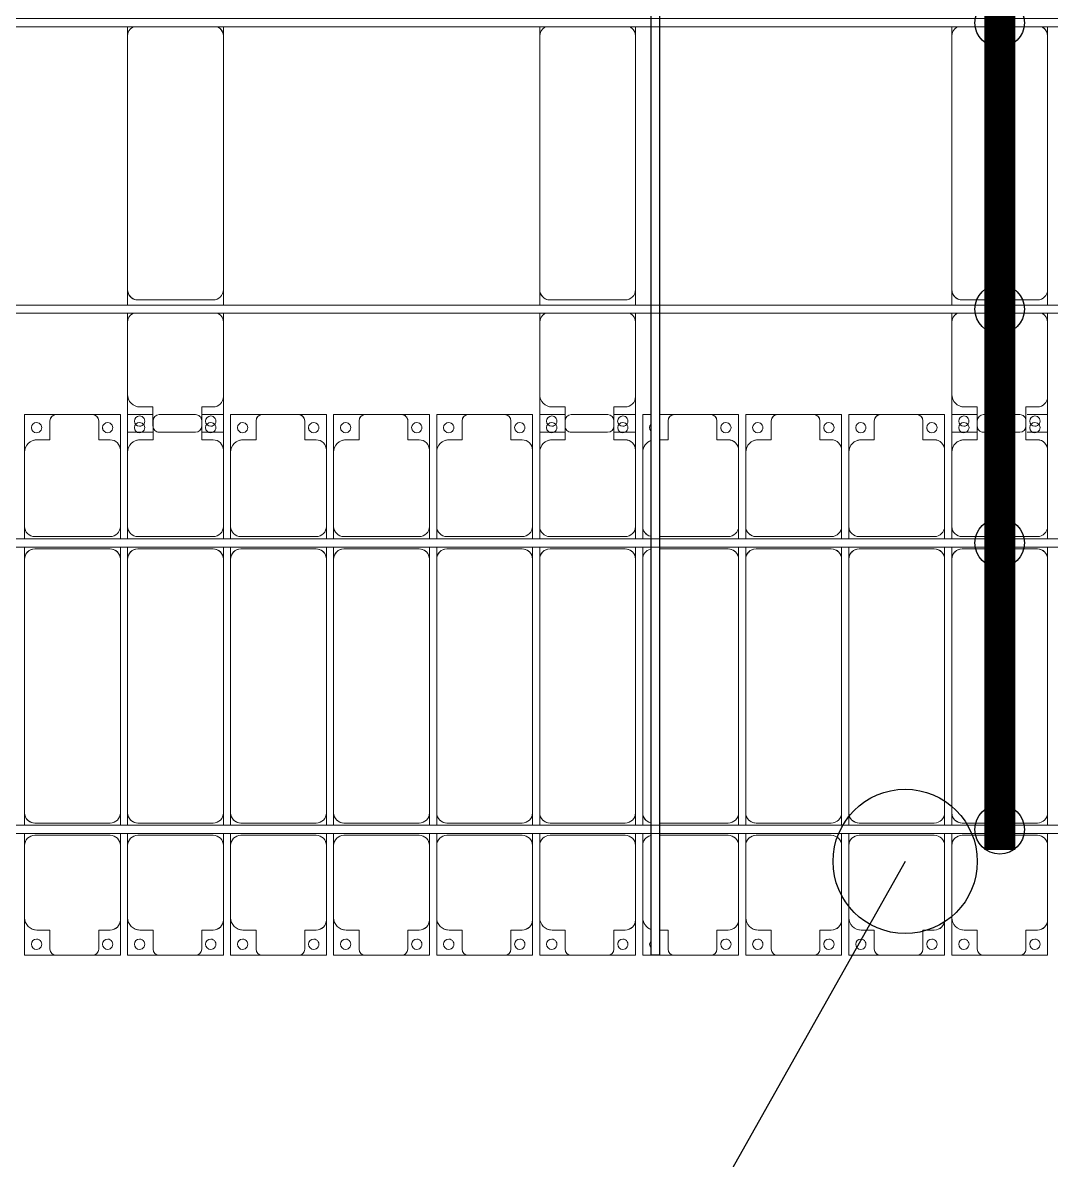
# Model space of a CAD drawing. Header units: millimetres. Extents: x -178706 to 107777, y -87310 to 933.
# Drawn here: x -103632 to -98641, y -80782 to -75261 of the extents above; entities that cross this region are included whole.
import ezdxf

# ---------------------------------------------------------------- set-up
doc = ezdxf.new("R2010")
doc.units = ezdxf.units.MM
doc.layers.add('A-GENM', color=13, linetype='Continuous', lineweight=9)
doc.layers.add('S-BEAM', color=12, linetype='Continuous', lineweight=9)
for name, color, linetype in [('GC-BICH NEO', 6, 'Continuous'), ('GC-DAY NEO', 5, 'Continuous'), ('GC-HOP 40x60 GIA CUONG', 1, 'Continuous')]:
    doc.layers.add(name, color=color, linetype=linetype)

# ---------------------------------------------------------------- blocks, each defined once
blk = doc.blocks.new('Dải phao đi lại kèm đỡ invester - DẢI PHAO ĐI LẠI-19658-BỐ TRÍ KHUNG KẾT CẤU BÈ PIN 04')
at = {"layer": 'A-GENM', "color": 7}
for p, q in [((67258.4, 1312.2), (67411.8, 1312.2)), ((67258.4, 1129.7), (67258.4, 1312.2)), ((67381.8, 1282.2), (67381.8, 1189.7)), ((67588.2, 1312.2), (67411.8, 1312.2)), ((67588.2, 1312.2), (67723.4, 1312.2)), ((67618.2, 1189.7), (67618.2, 1282.2)), ((67723.4, 1312.2), (67723.4, 1139.7)), ((67758.4, 1312.2), (67881.8, 1312.2)), ((67758.4, 1129.7), (67758.4, 1312.2)), ((67881.8, 1282.2), (67881.8, 1189.7)), ((68088.2, 1312.2), (67911.8, 1312.2)), ((68118.2, 1312.2), (68223.4, 1312.2)), ((68118.2, 1189.7), (68118.2, 1282.2)), ((68223.4, 1312.2), (68223.4, 1139.7)), ((68258.4, 1312.2), (68411.8, 1312.2)), ((68258.4, 1129.7), (68258.4, 1312.2)), ((68381.8, 1282.2), (68381.8, 1189.7)), ((68588.2, 1312.2), (68411.8, 1312.2)), ((68588.2, 1312.2), (68723.4, 1312.2)), ((68618.2, 1189.7), (68618.2, 1282.2)), ((68723.4, 1312.2), (68723.4, 1139.7)), ((68758.4, 1312.2), (68911.8, 1312.2)), ((68758.4, 1129.7), (68758.4, 1312.2)), ((68881.8, 1282.2), (68881.8, 1189.7)), ((69088.2, 1312.2), (68911.8, 1312.2)), ((69088.2, 1312.2), (69223.4, 1312.2)), ((69118.2, 1189.7), (69118.2, 1282.2)), ((69223.4, 1312.2), (69223.4, 1139.7)), ((69258.4, 1312.2), (69411.8, 1312.2)), ((69258.4, 1129.7), (69258.4, 1312.2)), ((69381.8, 1282.2), (69381.8, 1189.7)), ((69588.2, 1312.2), (69411.8, 1312.2)), ((69588.2, 1312.2), (69723.4, 1312.2)), ((69618.2, 1189.7), (69618.2, 1282.2)), ((69723.4, 1312.2), (69723.4, 1139.7)), ((69758.4, 1312.2), (69881.8, 1312.2)), ((69758.4, 1129.7), (69758.4, 1312.2)), ((69881.8, 1282.2), (69881.8, 1189.7)), ((70088.2, 1312.2), (69911.8, 1312.2)), ((70118.2, 1312.2), (70223.4, 1312.2)), ((70118.2, 1189.7), (70118.2, 1282.2)), ((70223.4, 1312.2), (70223.4, 1139.7)), ((70258.4, 1312.2), (70300, 1312.2)), ((70258.4, 1129.7), (70258.4, 1312.2)), ((70340, 1312.2), (70411.8, 1312.2)), ((70381.8, 1282.2), (70381.8, 1189.7)), ((70588.2, 1312.2), (70411.8, 1312.2)), ((70588.2, 1312.2), (70723.4, 1312.2)), ((70618.2, 1189.7), (70618.2, 1282.2)), ((70723.4, 1312.2), (70723.4, 1139.7)), ((70758.4, 1312.2), (70911.8, 1312.2)), ((70758.4, 1129.7), (70758.4, 1312.2)), ((70881.8, 1282.2), (70881.8, 1189.7)), ((71088.2, 1312.2), (70911.8, 1312.2)), ((71088.2, 1312.2), (71223.4, 1312.2)), ((71118.2, 1189.7), (71118.2, 1282.2)), ((71223.4, 1312.2), (71223.4, 1139.7)), ((71258.4, 1312.2), (71411.8, 1312.2)), ((71258.4, 1129.7), (71258.4, 1312.2)), ((71381.8, 1282.2), (71381.8, 1189.7)), ((71588.2, 1312.2), (71411.8, 1312.2)), ((71588.2, 1312.2), (71723.4, 1312.2)), ((71618.2, 1189.7), (71618.2, 1282.2)), ((71723.4, 1312.2), (71723.4, 1139.7)), ((71758.4, 1312.2), (71881.8, 1312.2)), ((71758.4, 1129.7), (71758.4, 1312.2)), ((71881.8, 1282.2), (71881.8, 1189.7)), ((72088.2, 1312.2), (71911.8, 1312.2)), ((72118.2, 1189.7), (72118.2, 1282.2)), ((72123.4, 1312.2), (72223.4, 1312.2)), ((72223.4, 1312.2), (72223.4, 1139.7)), ((67381.8, 1189.7), (67318.4, 1189.7)), ((67673.4, 1189.7), (67618.2, 1189.7)), ((67881.8, 1189.7), (67818.4, 1189.7)), ((68173.4, 1189.7), (68118.2, 1189.7)), ((68381.8, 1189.7), (68318.4, 1189.7)), ((68673.4, 1189.7), (68618.2, 1189.7)), ((68881.8, 1189.7), (68818.4, 1189.7)), ((69173.4, 1189.7), (69118.2, 1189.7)), ((69381.8, 1189.7), (69318.4, 1189.7)), ((69673.4, 1189.7), (69618.2, 1189.7)), ((69881.8, 1189.7), (69818.4, 1189.7)), ((70173.4, 1189.7), (70118.2, 1189.7)), ((70381.8, 1189.7), (70340, 1189.7)), ((70673.4, 1189.7), (70618.2, 1189.7)), ((70881.8, 1189.7), (70818.4, 1189.7)), ((71173.4, 1189.7), (71118.2, 1189.7)), ((71381.8, 1189.7), (71318.4, 1189.7)), ((71673.4, 1189.7), (71618.2, 1189.7)), ((71881.8, 1189.7), (71818.4, 1189.7)), ((72173.4, 1189.7), (72118.2, 1189.7)), ((67258.4, 1129.7), (67258.4, 769.7)), ((67723.4, 769.7), (67723.4, 1139.7)), ((67758.4, 1129.7), (67758.4, 769.7)), ((68223.4, 769.7), (68223.4, 1139.7)), ((68258.4, 1129.7), (68258.4, 769.7)), ((68723.4, 769.7), (68723.4, 1139.7)), ((68758.4, 1129.7), (68758.4, 769.7)), ((69223.4, 769.7), (69223.4, 1139.7)), ((69258.4, 1129.7), (69258.4, 769.7)), ((69723.4, 769.7), (69723.4, 1139.7)), ((69758.4, 1129.7), (69758.4, 769.7)), ((70223.4, 769.7), (70223.4, 1139.7)), ((70258.4, 1129.7), (70258.4, 769.7)), ((70723.4, 769.7), (70723.4, 1139.7)), ((70758.4, 1129.7), (70758.4, 769.7)), ((71223.4, 769.7), (71223.4, 1139.7)), ((71258.4, 1129.7), (71258.4, 769.7)), ((71723.4, 769.7), (71723.4, 1139.7)), ((71758.4, 1129.7), (71758.4, 769.7)), ((72223.4, 769.7), (72223.4, 1139.7)), ((67258.4, 708.9), (67258.4, 769.7)), ((67308.4, 719.7), (67673.4, 719.7)), ((67723.4, 769.7), (67723.4, 708.9)), ((67758.4, 708.9), (67758.4, 769.7)), ((67808.4, 719.7), (68173.4, 719.7)), ((68223.4, 769.7), (68223.4, 708.9)), ((68258.4, 708.9), (68258.4, 769.7)), ((68308.4, 719.7), (68673.4, 719.7)), ((68723.4, 769.7), (68723.4, 708.9)), ((68758.4, 708.9), (68758.4, 769.7)), ((68808.4, 719.7), (69173.4, 719.7)), ((69223.4, 769.7), (69223.4, 708.9)), ((69258.4, 708.9), (69258.4, 769.7)), ((69308.4, 719.7), (69673.4, 719.7)), ((69723.4, 769.7), (69723.4, 708.9)), ((69758.4, 708.9), (69758.4, 769.7)), ((69808.4, 719.7), (70173.4, 719.7)), ((70223.4, 769.7), (70223.4, 708.9)), ((70258.4, 708.9), (70258.4, 769.7)), ((70340, 719.7), (70673.4, 719.7)), ((70723.4, 769.7), (70723.4, 708.9)), ((70758.4, 708.9), (70758.4, 769.7)), ((70808.4, 719.7), (71173.4, 719.7)), ((71223.4, 769.7), (71223.4, 708.9)), ((71258.4, 708.9), (71258.4, 769.7)), ((71308.4, 719.7), (71673.4, 719.7)), ((71723.4, 769.7), (71723.4, 708.9)), ((71758.4, 708.9), (71758.4, 769.7)), ((71808.4, 719.7), (72173.4, 719.7)), ((72223.4, 769.7), (72223.4, 708.9)), ((67258.4, 610.3), (67258.4, 668.9)), ((67723.4, 668.9), (67723.4, 610.3)), ((67758.4, 610.3), (67758.4, 668.9)), ((68223.4, 668.9), (68223.4, 610.3)), ((68258.4, 610.3), (68258.4, 668.9)), ((68723.4, 668.9), (68723.4, 610.3)), ((68758.4, 610.3), (68758.4, 668.9)), ((69223.4, 668.9), (69223.4, 610.3)), ((69258.4, 610.3), (69258.4, 668.9)), ((69723.4, 668.9), (69723.4, 610.3)), ((69758.4, 610.3), (69758.4, 668.9)), ((70223.4, 668.9), (70223.4, 610.3)), ((70258.4, 610.3), (70258.4, 668.9)), ((70723.4, 668.9), (70723.4, 610.3)), ((70758.4, 610.3), (70758.4, 668.9)), ((71223.4, 668.9), (71223.4, 610.3)), ((71258.4, 610.3), (71258.4, 668.9)), ((71723.4, 668.9), (71723.4, 610.3)), ((71758.4, 610.3), (71758.4, 668.9)), ((72223.4, 668.9), (72223.4, 610.3)), ((67258.4, 610.3), (67258.4, -620.3)), ((67673.4, 660.3), (67308.4, 660.3)), ((67723.4, -620.3), (67723.4, 610.3)), ((67758.4, 610.3), (67758.4, -620.3)), ((68173.4, 660.3), (67808.4, 660.3)), ((68223.4, -620.3), (68223.4, 610.3)), ((68258.4, 610.3), (68258.4, -620.3)), ((68673.4, 660.3), (68308.4, 660.3)), ((68723.4, -620.3), (68723.4, 610.3)), ((68758.4, 610.3), (68758.4, -620.3)), ((69173.4, 660.3), (68808.4, 660.3)), ((69223.4, -620.3), (69223.4, 610.3)), ((69258.4, 610.3), (69258.4, -620.3)), ((69673.4, 660.3), (69308.4, 660.3)), ((69723.4, -620.3), (69723.4, 610.3)), ((69758.4, 610.3), (69758.4, -620.3)), ((70173.4, 660.3), (69808.4, 660.3)), ((70223.4, -620.3), (70223.4, 610.3)), ((70258.4, 610.3), (70258.4, -620.3)), ((70673.4, 660.3), (70340, 660.3)), ((70723.4, -620.3), (70723.4, 610.3)), ((70758.4, 610.3), (70758.4, -620.3)), ((71173.4, 660.3), (70808.4, 660.3)), ((71223.4, -620.3), (71223.4, 610.3)), ((71258.4, 610.3), (71258.4, -620.3)), ((71673.4, 660.3), (71308.4, 660.3)), ((71723.4, -620.3), (71723.4, 610.3)), ((71758.4, 610.3), (71758.4, -620.3)), ((72173.4, 660.3), (71808.4, 660.3)), ((72223.4, -620.3), (72223.4, 610.3)), ((67258.4, -681.1), (67258.4, -620.3)), ((67723.4, -620.3), (67723.4, -681.1)), ((67758.4, -681.1), (67758.4, -620.3)), ((68223.4, -620.3), (68223.4, -681.1)), ((68258.4, -681.1), (68258.4, -620.3)), ((68723.4, -620.3), (68723.4, -681.1)), ((68758.4, -681.1), (68758.4, -620.3)), ((69223.4, -620.3), (69223.4, -681.1)), ((69258.4, -681.1), (69258.4, -620.3)), ((69723.4, -620.3), (69723.4, -681.1)), ((69758.4, -681.1), (69758.4, -620.3)), ((70223.4, -620.3), (70223.4, -681.1)), ((70258.4, -681.1), (70258.4, -620.3)), ((70723.4, -620.3), (70723.4, -681.1)), ((70758.4, -681.1), (70758.4, -620.3)), ((71223.4, -620.3), (71223.4, -681.1)), ((71258.4, -681.1), (71258.4, -620.3)), ((71723.4, -620.3), (71723.4, -681.1)), ((71758.4, -681.1), (71758.4, -620.3)), ((72223.4, -620.3), (72223.4, -681.1)), ((67308.4, -670.3), (67673.4, -670.3)), ((67808.4, -670.3), (68173.4, -670.3)), ((68308.4, -670.3), (68673.4, -670.3)), ((68808.4, -670.3), (69173.4, -670.3)), ((69308.4, -670.3), (69673.4, -670.3)), ((69808.4, -670.3), (70173.4, -670.3)), ((70340, -670.3), (70673.4, -670.3)), ((70808.4, -670.3), (71173.4, -670.3)), ((71308.4, -670.3), (71673.4, -670.3)), ((71808.4, -670.3), (72173.4, -670.3)), ((67258.4, -779.7), (67258.4, -721.1)), ((67673.4, -729.7), (67308.4, -729.7)), ((67723.4, -721.1), (67723.4, -779.7)), ((67758.4, -779.7), (67758.4, -721.1)), ((68173.4, -729.7), (67808.4, -729.7)), ((68223.4, -721.1), (68223.4, -779.7)), ((68258.4, -779.7), (68258.4, -721.1)), ((68673.4, -729.7), (68308.4, -729.7)), ((68723.4, -721.1), (68723.4, -779.7)), ((68758.4, -779.7), (68758.4, -721.1)), ((69173.4, -729.7), (68808.4, -729.7)), ((69223.4, -721.1), (69223.4, -779.7)), ((69258.4, -779.7), (69258.4, -721.1)), ((69673.4, -729.7), (69308.4, -729.7)), ((69723.4, -721.1), (69723.4, -779.7)), ((69758.4, -779.7), (69758.4, -721.1)), ((70173.4, -729.7), (69808.4, -729.7)), ((70223.4, -721.1), (70223.4, -779.7)), ((70258.4, -779.7), (70258.4, -721.1)), ((70673.4, -729.7), (70340, -729.7)), ((70723.4, -721.1), (70723.4, -779.7)), ((70758.4, -779.7), (70758.4, -721.1)), ((71173.4, -729.7), (70808.4, -729.7)), ((71223.4, -721.1), (71223.4, -779.7)), ((71258.4, -779.7), (71258.4, -721.1)), ((71673.4, -729.7), (71308.4, -729.7)), ((71723.4, -721.1), (71723.4, -779.7)), ((71758.4, -779.7), (71758.4, -721.1)), ((72173.4, -729.7), (71808.4, -729.7)), ((72223.4, -721.1), (72223.4, -779.7)), ((67258.4, -779.7), (67258.4, -1129.7)), ((67723.4, -1139.7), (67723.4, -779.7)), ((67758.4, -779.7), (67758.4, -1129.7)), ((68223.4, -1139.7), (68223.4, -779.7)), ((68258.4, -779.7), (68258.4, -1129.7)), ((68723.4, -1139.7), (68723.4, -779.7)), ((68758.4, -779.7), (68758.4, -1129.7)), ((69223.4, -1139.7), (69223.4, -779.7)), ((69258.4, -779.7), (69258.4, -1129.7)), ((69723.4, -1139.7), (69723.4, -779.7)), ((69758.4, -779.7), (69758.4, -1129.7)), ((70223.4, -1139.7), (70223.4, -779.7)), ((70258.4, -779.7), (70258.4, -1129.7)), ((70723.4, -1139.7), (70723.4, -779.7)), ((70758.4, -779.7), (70758.4, -1129.7)), ((71223.4, -1139.7), (71223.4, -779.7)), ((71258.4, -779.7), (71258.4, -1129.7)), ((71723.4, -1139.7), (71723.4, -779.7)), ((71758.4, -779.7), (71758.4, -1129.7)), ((72223.4, -1139.7), (72223.4, -779.7)), ((67258.4, -1312.2), (67258.4, -1129.7)), ((67723.4, -1139.7), (67723.4, -1312.2)), ((67758.4, -1312.2), (67758.4, -1129.7)), ((68223.4, -1139.7), (68223.4, -1312.2)), ((68258.4, -1312.2), (68258.4, -1129.7)), ((68723.4, -1139.7), (68723.4, -1312.2)), ((68758.4, -1312.2), (68758.4, -1129.7)), ((69223.4, -1139.7), (69223.4, -1312.2)), ((69258.4, -1312.2), (69258.4, -1129.7)), ((69723.4, -1139.7), (69723.4, -1312.2)), ((69758.4, -1312.2), (69758.4, -1129.7)), ((70223.4, -1139.7), (70223.4, -1312.2)), ((70258.4, -1312.2), (70258.4, -1129.7)), ((70723.4, -1139.7), (70723.4, -1312.2)), ((70758.4, -1312.2), (70758.4, -1129.7)), ((71223.4, -1139.7), (71223.4, -1312.2)), ((71258.4, -1312.2), (71258.4, -1129.7)), ((71723.4, -1139.7), (71723.4, -1312.2)), ((71758.4, -1312.2), (71758.4, -1129.7)), ((72223.4, -1139.7), (72223.4, -1312.2)), ((67318.4, -1189.7), (67381.8, -1189.7)), ((67381.8, -1189.7), (67381.8, -1282.2)), ((67618.2, -1282.2), (67618.2, -1189.7)), ((67618.2, -1189.7), (67673.4, -1189.7)), ((67818.4, -1189.7), (67881.8, -1189.7)), ((67881.8, -1189.7), (67881.8, -1282.2)), ((68118.2, -1282.2), (68118.2, -1189.7)), ((68118.2, -1189.7), (68173.4, -1189.7)), ((68318.4, -1189.7), (68381.8, -1189.7)), ((68381.8, -1189.7), (68381.8, -1282.2)), ((68618.2, -1282.2), (68618.2, -1189.7)), ((68618.2, -1189.7), (68673.4, -1189.7)), ((68818.4, -1189.7), (68881.8, -1189.7)), ((68881.8, -1189.7), (68881.8, -1282.2)), ((69118.2, -1282.2), (69118.2, -1189.7)), ((69118.2, -1189.7), (69173.4, -1189.7)), ((69318.4, -1189.7), (69381.8, -1189.7)), ((69381.8, -1189.7), (69381.8, -1282.2)), ((69618.2, -1282.2), (69618.2, -1189.7)), ((69618.2, -1189.7), (69673.4, -1189.7)), ((69818.4, -1189.7), (69881.8, -1189.7)), ((69881.8, -1189.7), (69881.8, -1282.2)), ((70118.2, -1282.2), (70118.2, -1189.7)), ((70118.2, -1189.7), (70173.4, -1189.7)), ((70340, -1189.7), (70381.8, -1189.7)), ((70381.8, -1189.7), (70381.8, -1282.2)), ((70618.2, -1282.2), (70618.2, -1189.7)), ((70618.2, -1189.7), (70673.4, -1189.7)), ((70818.4, -1189.7), (70881.8, -1189.7)), ((70881.8, -1189.7), (70881.8, -1282.2)), ((71118.2, -1282.2), (71118.2, -1189.7)), ((71118.2, -1189.7), (71173.4, -1189.7)), ((71318.4, -1189.7), (71381.8, -1189.7)), ((71381.8, -1189.7), (71381.8, -1282.2)), ((71618.2, -1282.2), (71618.2, -1189.7)), ((71618.2, -1189.7), (71673.4, -1189.7)), ((71818.4, -1189.7), (71881.8, -1189.7)), ((71881.8, -1189.7), (71881.8, -1282.2)), ((72118.2, -1282.2), (72118.2, -1189.7)), ((72118.2, -1189.7), (72173.4, -1189.7)), ((67411.8, -1312.2), (67258.4, -1312.2)), ((67411.8, -1312.2), (67588.2, -1312.2)), ((67723.4, -1312.2), (67588.2, -1312.2)), ((67911.8, -1312.2), (67758.4, -1312.2)), ((67911.8, -1312.2), (68088.2, -1312.2)), ((68223.4, -1312.2), (68088.2, -1312.2)), ((68411.8, -1312.2), (68258.4, -1312.2)), ((68411.8, -1312.2), (68588.2, -1312.2)), ((68723.4, -1312.2), (68588.2, -1312.2)), ((68911.8, -1312.2), (68758.4, -1312.2)), ((68911.8, -1312.2), (69088.2, -1312.2)), ((69223.4, -1312.2), (69088.2, -1312.2)), ((69411.8, -1312.2), (69258.4, -1312.2)), ((69411.8, -1312.2), (69588.2, -1312.2)), ((69723.4, -1312.2), (69588.2, -1312.2)), ((69911.8, -1312.2), (69758.4, -1312.2)), ((69911.8, -1312.2), (70088.2, -1312.2)), ((70223.4, -1312.2), (70088.2, -1312.2)), ((70300, -1312.2), (70258.4, -1312.2)), ((70411.8, -1312.2), (70340, -1312.2)), ((70411.8, -1312.2), (70588.2, -1312.2)), ((70723.4, -1312.2), (70588.2, -1312.2)), ((70911.8, -1312.2), (70758.4, -1312.2)), ((70911.8, -1312.2), (71088.2, -1312.2)), ((71223.4, -1312.2), (71088.2, -1312.2)), ((71411.8, -1312.2), (71258.4, -1312.2)), ((71411.8, -1312.2), (71588.2, -1312.2)), ((71723.4, -1312.2), (71588.2, -1312.2)), ((71911.8, -1312.2), (71758.4, -1312.2)), ((71911.8, -1312.2), (72088.2, -1312.2)), ((72223.4, -1312.2), (72088.2, -1312.2))]:
    blk.add_line(p, q, dxfattribs=at)
for centre, radius, start, end in [((67316.8, 1248.6), 25, 90, 270), ((67316.8, 1248.6), 25, 270, 90), ((67411.8, 1282.2), 30, 90, 180), ((67411.8, 1282.2), 30, 90, 150), ((67588.2, 1282.2), 30, 0, 90), ((67588.2, 1282.2), 30, 30, 90), ((67661.8, 1248.6), 25, 90, 270), ((67661.8, 1248.6), 25, 270, 90), ((67816.8, 1248.6), 25, 90, 270), ((67816.8, 1248.6), 25, 270, 90), ((67911.8, 1282.2), 30, 90, 180), ((68088.2, 1282.2), 30, 360, 90), ((68161.8, 1248.6), 25, 90, 270), ((68161.8, 1248.6), 25, 270, 90), ((68316.8, 1248.6), 25, 90, 270), ((68316.8, 1248.6), 25, 270, 90), ((68411.8, 1282.2), 30, 90, 180), ((68411.8, 1282.2), 30, 90, 150), ((68588.2, 1282.2), 30, 0, 90), ((68588.2, 1282.2), 30, 30, 90), ((68661.8, 1248.6), 25, 90, 270), ((68661.8, 1248.6), 25, 270, 90), ((68816.8, 1248.6), 25, 90, 270), ((68816.8, 1248.6), 25, 270, 90), ((68911.8, 1282.2), 30, 90, 180), ((68911.8, 1282.2), 30, 90, 150), ((69088.2, 1282.2), 30, 360, 90), ((69088.2, 1282.2), 30, 30, 90), ((69161.8, 1248.6), 25, 90, 270), ((69161.8, 1248.6), 25, 270, 90), ((69316.8, 1248.6), 25, 90, 270), ((69316.8, 1248.6), 25, 270, 90), ((69411.8, 1282.2), 30, 90, 180), ((69411.8, 1282.2), 30, 90, 150), ((69588.2, 1282.2), 30, 0, 90), ((69588.2, 1282.2), 30, 30, 90), ((69661.8, 1248.6), 25, 90, 270), ((69661.8, 1248.6), 25, 270, 90), ((69816.8, 1248.6), 25, 90, 270), ((69816.8, 1248.6), 25, 270, 90), ((69911.8, 1282.2), 30, 90, 180), ((70088.2, 1282.2), 30, 0, 90), ((70161.8, 1248.6), 25, 90, 270), ((70161.8, 1248.6), 25, 270, 90), ((70411.8, 1282.2), 30, 90, 180), ((70411.8, 1282.2), 30, 90, 150), ((70588.2, 1282.2), 30, 0, 90), ((70588.2, 1282.2), 30, 30, 90), ((70661.8, 1248.6), 25, 90, 270), ((70661.8, 1248.6), 25, 270, 90), ((70816.8, 1248.6), 25, 90, 270), ((70816.8, 1248.6), 25, 270, 90), ((70911.8, 1282.2), 30, 90, 180), ((70911.8, 1282.2), 30, 90, 150), ((71088.2, 1282.2), 30, 0, 90), ((71088.2, 1282.2), 30, 30, 90), ((71161.8, 1248.6), 25, 90, 270), ((71161.8, 1248.6), 25, 270, 90), ((71316.8, 1248.6), 25, 90, 270), ((71316.8, 1248.6), 25, 270, 90), ((71411.8, 1282.2), 30, 90, 180), ((71411.8, 1282.2), 30, 90, 150), ((71588.2, 1282.2), 30, 0, 90), ((71588.2, 1282.2), 30, 30, 90), ((71661.8, 1248.6), 25, 90, 270), ((71661.8, 1248.6), 25, 270, 90), ((71816.8, 1248.6), 25, 90, 270), ((71816.8, 1248.6), 25, 270, 90), ((71911.8, 1282.2), 30, 90, 180), ((72088.2, 1282.2), 30, 360, 90), ((72161.8, 1248.6), 25, 90, 270), ((72161.8, 1248.6), 25, 270, 90), ((67661.8, 1248.6), 25, 180, 195), ((68661.8, 1248.6), 25, 180, 195), ((69161.8, 1248.6), 25, 180, 195), ((69661.8, 1248.6), 25, 180, 195), ((70316.8, 1248.6), 25, 135, 225), ((70316.8, 1248.6), 25, 345, 15), ((70661.8, 1248.6), 25, 180, 195), ((71161.8, 1248.6), 25, 180, 195), ((71661.8, 1248.6), 25, 180, 195), ((67318.4, 1129.7), 60, 90, 180), ((67318.4, 1129.7), 60, 90, 120), ((67673.4, 1139.7), 50, 0, 90), ((67673.4, 1139.7), 50, 45, 90), ((67818.4, 1129.7), 60, 90, 180), ((67818.4, 1129.7), 60, 90, 120), ((68173.4, 1139.7), 50, 0, 90), ((68173.4, 1139.7), 50, 45, 90), ((68318.4, 1129.7), 60, 90, 180), ((68318.4, 1129.7), 60, 90, 120), ((68673.4, 1139.7), 50, 0, 90), ((68673.4, 1139.7), 50, 45, 90), ((68818.4, 1129.7), 60, 90, 180), ((68818.4, 1129.7), 60, 90, 120), ((69173.4, 1139.7), 50, 0, 90), ((69173.4, 1139.7), 50, 45, 90), ((69318.4, 1129.7), 60, 90, 180), ((69318.4, 1129.7), 60, 90, 120), ((69673.4, 1139.7), 50, 0, 90), ((69673.4, 1139.7), 50, 45, 90), ((69818.4, 1129.7), 60, 90, 180), ((69818.4, 1129.7), 60, 90, 120), ((70173.4, 1139.7), 50, 0, 90), ((70173.4, 1139.7), 50, 45, 90), ((70318.4, 1129.7), 60, 107.9967, 180), ((70318.4, 1129.7), 60, 107.9967, 120), ((70673.4, 1139.7), 50, 0, 90), ((70673.4, 1139.7), 50, 45, 90), ((70818.4, 1129.7), 60, 90, 180), ((70818.4, 1129.7), 60, 90, 120), ((71173.4, 1139.7), 50, 360, 90), ((71173.4, 1139.7), 50, 45, 90), ((71318.4, 1129.7), 60, 90, 180), ((71318.4, 1129.7), 60, 90, 120), ((71673.4, 1139.7), 50, 0, 90), ((71673.4, 1139.7), 50, 45, 90), ((71818.4, 1129.7), 60, 90, 180), ((71818.4, 1129.7), 60, 90, 120), ((72173.4, 1139.7), 50, 0, 90), ((72173.4, 1139.7), 50, 45, 90), ((67308.4, 769.7), 50, 180, 270), ((67308.4, 769.7), 50, 225, 270), ((67673.4, 769.7), 50, 270, 0), ((67673.4, 769.7), 50, 270, 315), ((67808.4, 769.7), 50, 180, 270), ((67808.4, 769.7), 50, 225, 270), ((68173.4, 769.7), 50, 270, 0), ((68173.4, 769.7), 50, 270, 315), ((68308.4, 769.7), 50, 180, 270), ((68308.4, 769.7), 50, 225, 270), ((68673.4, 769.7), 50, 270, 0), ((68673.4, 769.7), 50, 270, 315), ((68808.4, 769.7), 50, 180, 270), ((68808.4, 769.7), 50, 225, 270), ((69173.4, 769.7), 50, 270, 0), ((69173.4, 769.7), 50, 270, 315), ((69308.4, 769.7), 50, 180, 270), ((69308.4, 769.7), 50, 225, 270), ((69673.4, 769.7), 50, 270, 0), ((69673.4, 769.7), 50, 270, 315), ((69808.4, 769.7), 50, 180, 270), ((69808.4, 769.7), 50, 225, 270), ((70173.4, 769.7), 50, 270, 360), ((70173.4, 769.7), 50, 270, 315), ((70308.4, 769.7), 50, 180, 255), ((70308.4, 769.7), 50, 225, 255), ((70673.4, 769.7), 50, 270, 0), ((70673.4, 769.7), 50, 270, 315), ((70808.4, 769.7), 50, 180, 270), ((70808.4, 769.7), 50, 225, 270), ((71173.4, 769.7), 50, 270, 360), ((71173.4, 769.7), 50, 270, 315), ((71308.4, 769.7), 50, 180, 270), ((71308.4, 769.7), 50, 225, 270), ((71673.4, 769.7), 50, 270, 0), ((71673.4, 769.7), 50, 270, 315), ((71808.4, 769.7), 50, 180, 270), ((71808.4, 769.7), 50, 225, 270), ((72173.4, 769.7), 50, 270, 0), ((72173.4, 769.7), 50, 270, 315), ((67308.4, 610.3), 50, 90, 180), ((67308.4, 610.3), 50, 105, 180), ((67673.4, 610.3), 50, 360, 90), ((67673.4, 610.3), 50, 15, 90), ((67808.4, 610.3), 50, 90, 180), ((67808.4, 610.3), 50, 105, 180), ((68173.4, 610.3), 50, 0, 90), ((68173.4, 610.3), 50, 15, 90), ((68308.4, 610.3), 50, 90, 180), ((68308.4, 610.3), 50, 105, 180), ((68673.4, 610.3), 50, 0, 90), ((68673.4, 610.3), 50, 15, 90), ((68808.4, 610.3), 50, 90, 180), ((68808.4, 610.3), 50, 105, 180), ((69173.4, 610.3), 50, 0, 90), ((69173.4, 610.3), 50, 15, 90), ((69308.4, 610.3), 50, 90, 180), ((69308.4, 610.3), 50, 105, 180), ((69673.4, 610.3), 50, 0, 90), ((69673.4, 610.3), 50, 15, 90), ((69808.4, 610.3), 50, 90, 180), ((69808.4, 610.3), 50, 105, 180), ((70173.4, 610.3), 50, 0, 90), ((70173.4, 610.3), 50, 15, 90), ((70308.4, 610.3), 50, 105, 180), ((70308.4, 610.3), 50, 105, 180), ((70673.4, 610.3), 50, 360, 90), ((70673.4, 610.3), 50, 15, 90), ((70808.4, 610.3), 50, 90, 180), ((70808.4, 610.3), 50, 105, 180), ((71173.4, 610.3), 50, 0, 90), ((71173.4, 610.3), 50, 15, 90), ((71308.4, 610.3), 50, 90, 180), ((71308.4, 610.3), 50, 105, 180), ((71673.4, 610.3), 50, 360, 90), ((71673.4, 610.3), 50, 15, 90), ((71808.4, 610.3), 50, 90, 180), ((71808.4, 610.3), 50, 105, 180), ((72173.4, 610.3), 50, 0, 90), ((72173.4, 610.3), 50, 15, 90), ((67308.4, -620.3), 50, 180, 270), ((67308.4, -620.3), 50, 195, 270), ((67673.4, -620.3), 50, 270, 0), ((67673.4, -620.3), 50, 270, 0), ((67808.4, -620.3), 50, 180, 270), ((67808.4, -620.3), 50, 195, 270), ((68173.4, -620.3), 50, 270, 0), ((68173.4, -620.3), 50, 270, 0), ((68308.4, -620.3), 50, 180, 270), ((68308.4, -620.3), 50, 195, 270), ((68673.4, -620.3), 50, 270, 0), ((68673.4, -620.3), 50, 270, 0), ((68808.4, -620.3), 50, 180, 270), ((68808.4, -620.3), 50, 195, 270), ((69173.4, -620.3), 50, 270, 0), ((69173.4, -620.3), 50, 270, 0), ((69308.4, -620.3), 50, 180, 270), ((69308.4, -620.3), 50, 195, 270), ((69673.4, -620.3), 50, 270, 0), ((69673.4, -620.3), 50, 270, 0), ((69808.4, -620.3), 50, 180, 270), ((69808.4, -620.3), 50, 195, 270), ((70173.4, -620.3), 50, 270, 0), ((70173.4, -620.3), 50, 270, 0), ((70308.4, -620.3), 50, 180, 255), ((70308.4, -620.3), 50, 195, 255), ((70673.4, -620.3), 50, 270, 0), ((70673.4, -620.3), 50, 270, 0), ((70808.4, -620.3), 50, 180, 270), ((70808.4, -620.3), 50, 195, 270), ((71173.4, -620.3), 50, 270, 0), ((71173.4, -620.3), 50, 270, 0), ((71308.4, -620.3), 50, 180, 270), ((71308.4, -620.3), 50, 195, 270), ((71673.4, -620.3), 50, 270, 0), ((71673.4, -620.3), 50, 270, 0), ((71808.4, -620.3), 50, 180, 270), ((71808.4, -620.3), 50, 195, 270), ((72173.4, -620.3), 50, 270, 0), ((72173.4, -620.3), 50, 270, 0), ((67308.4, -779.7), 50, 90, 180), ((67308.4, -779.7), 50, 90, 135), ((67673.4, -779.7), 50, 360, 90), ((67673.4, -779.7), 50, 45, 90), ((67808.4, -779.7), 50, 90, 180), ((67808.4, -779.7), 50, 90, 135), ((68173.4, -779.7), 50, 360, 90), ((68173.4, -779.7), 50, 45, 90), ((68308.4, -779.7), 50, 90, 180), ((68308.4, -779.7), 50, 90, 135), ((68673.4, -779.7), 50, 360, 90), ((68673.4, -779.7), 50, 45, 90), ((68808.4, -779.7), 50, 90, 180), ((68808.4, -779.7), 50, 90, 135), ((69173.4, -779.7), 50, 0, 90), ((69173.4, -779.7), 50, 45, 90), ((69308.4, -779.7), 50, 90, 180), ((69308.4, -779.7), 50, 90, 135), ((69673.4, -779.7), 50, 360, 90), ((69673.4, -779.7), 50, 45, 90), ((69808.4, -779.7), 50, 90, 180), ((69808.4, -779.7), 50, 90, 135), ((70173.4, -779.7), 50, 0, 90), ((70173.4, -779.7), 50, 45, 90), ((70308.4, -779.7), 50, 105, 180), ((70308.4, -779.7), 50, 105, 135), ((70673.4, -779.7), 50, 0, 90), ((70673.4, -779.7), 50, 45, 90), ((70808.4, -779.7), 50, 90, 180), ((70808.4, -779.7), 50, 90, 135), ((71173.4, -779.7), 50, 0, 90), ((71173.4, -779.7), 50, 45, 90), ((71308.4, -779.7), 50, 90, 180), ((71308.4, -779.7), 50, 90, 135), ((71673.4, -779.7), 50, 0, 90), ((71673.4, -779.7), 50, 45, 90), ((71808.4, -779.7), 50, 90, 180), ((71808.4, -779.7), 50, 90, 135), ((72173.4, -779.7), 50, 0, 90), ((72173.4, -779.7), 50, 45, 90), ((67318.4, -1129.7), 60, 180, 270), ((67673.4, -1139.7), 50, 270, 360), ((67818.4, -1129.7), 60, 180, 270), ((68173.4, -1139.7), 50, 270, 360), ((68318.4, -1129.7), 60, 180, 270), ((68673.4, -1139.7), 50, 270, 360), ((68818.4, -1129.7), 60, 180, 270), ((69173.4, -1139.7), 50, 270, 360), ((69318.4, -1129.7), 60, 180, 270), ((69673.4, -1139.7), 50, 270, 360), ((69818.4, -1129.7), 60, 180, 270), ((70173.4, -1139.7), 50, 270, 360), ((70318.4, -1129.7), 60, 180, 252.0033), ((70673.4, -1139.7), 50, 270, 360), ((70818.4, -1129.7), 60, 180, 270), ((71173.4, -1139.7), 50, 270, 360), ((71318.4, -1129.7), 60, 180, 270), ((71673.4, -1139.7), 50, 270, 360), ((71818.4, -1129.7), 60, 180, 270), ((72173.4, -1139.7), 50, 270, 360), ((67318.4, -1129.7), 60, 240, 270), ((67673.4, -1139.7), 50, 270, 315), ((67818.4, -1129.7), 60, 240, 270), ((68173.4, -1139.7), 50, 270, 315), ((68318.4, -1129.7), 60, 240, 270), ((68673.4, -1139.7), 50, 270, 315), ((68818.4, -1129.7), 60, 240, 270), ((69173.4, -1139.7), 50, 270, 315), ((69318.4, -1129.7), 60, 240, 270), ((69673.4, -1139.7), 50, 270, 315), ((69818.4, -1129.7), 60, 240, 270), ((70173.4, -1139.7), 50, 270, 315), ((70318.4, -1129.7), 60, 240, 252.0033), ((70673.4, -1139.7), 50, 270, 315), ((70818.4, -1129.7), 60, 240, 270), ((71173.4, -1139.7), 50, 270, 315), ((71318.4, -1129.7), 60, 240, 270), ((71673.4, -1139.7), 50, 270, 315), ((71818.4, -1129.7), 60, 240, 270), ((72173.4, -1139.7), 50, 270, 315), ((67316.8, -1258.6), 25, 90, 270), ((67316.8, -1258.6), 25, 270, 90), ((67661.8, -1258.6), 25, 90, 270), ((67661.8, -1258.6), 25, 165, 180), ((67661.8, -1258.6), 25, 270, 90), ((67816.8, -1258.6), 25, 90, 270), ((67816.8, -1258.6), 25, 270, 90), ((68161.8, -1258.6), 25, 90, 270), ((68161.8, -1258.6), 25, 165, 180), ((68161.8, -1258.6), 25, 270, 90), ((68316.8, -1258.6), 25, 90, 270), ((68316.8, -1258.6), 25, 270, 90), ((68661.8, -1258.6), 25, 90, 270), ((68661.8, -1258.6), 25, 165, 180), ((68661.8, -1258.6), 25, 270, 90), ((68816.8, -1258.6), 25, 90, 270), ((68816.8, -1258.6), 25, 270, 90), ((69161.8, -1258.6), 25, 90, 270), ((69161.8, -1258.6), 25, 165, 180), ((69161.8, -1258.6), 25, 270, 90), ((69316.8, -1258.6), 25, 90, 270), ((69316.8, -1258.6), 25, 270, 90), ((69661.8, -1258.6), 25, 90, 270), ((69661.8, -1258.6), 25, 165, 180), ((69661.8, -1258.6), 25, 270, 90), ((69816.8, -1258.6), 25, 90, 270), ((69816.8, -1258.6), 25, 270, 90), ((70161.8, -1258.6), 25, 90, 270), ((70161.8, -1258.6), 25, 165, 180), ((70161.8, -1258.6), 25, 270, 90), ((70316.8, -1258.6), 25, 135, 225), ((70316.8, -1258.6), 25, 345, 15), ((70661.8, -1258.6), 25, 90, 270), ((70661.8, -1258.6), 25, 165, 180), ((70661.8, -1258.6), 25, 270, 90), ((70816.8, -1258.6), 25, 90, 270), ((70816.8, -1258.6), 25, 270, 90), ((71161.8, -1258.6), 25, 90, 270), ((71161.8, -1258.6), 25, 165, 180), ((71161.8, -1258.6), 25, 270, 90), ((71316.8, -1258.6), 25, 90, 270), ((71316.8, -1258.6), 25, 270, 90), ((71661.8, -1258.6), 25, 90, 270), ((71661.8, -1258.6), 25, 165, 180), ((71661.8, -1258.6), 25, 270, 90), ((71816.8, -1258.6), 25, 90, 270), ((71816.8, -1258.6), 25, 270, 90), ((72161.8, -1258.6), 25, 90, 270), ((72161.8, -1258.6), 25, 165, 180), ((72161.8, -1258.6), 25, 270, 90), ((67411.8, -1282.2), 30, 180, 270), ((67411.8, -1282.2), 30, 210, 270), ((67588.2, -1282.2), 30, 270, 0), ((67588.2, -1282.2), 30, 270, 330), ((67911.8, -1282.2), 30, 180, 270), ((67911.8, -1282.2), 30, 210, 270), ((68088.2, -1282.2), 30, 270, 360), ((68088.2, -1282.2), 30, 270, 330), ((68411.8, -1282.2), 30, 180, 270), ((68411.8, -1282.2), 30, 210, 270), ((68588.2, -1282.2), 30, 270, 0), ((68588.2, -1282.2), 30, 270, 330), ((68911.8, -1282.2), 30, 180, 270), ((68911.8, -1282.2), 30, 210, 270), ((69088.2, -1282.2), 30, 270, 360), ((69088.2, -1282.2), 30, 270, 330), ((69411.8, -1282.2), 30, 180, 270), ((69411.8, -1282.2), 30, 210, 270), ((69588.2, -1282.2), 30, 270, 360), ((69588.2, -1282.2), 30, 270, 330), ((69911.8, -1282.2), 30, 180, 270), ((69911.8, -1282.2), 30, 210, 270), ((70088.2, -1282.2), 30, 270, 360), ((70088.2, -1282.2), 30, 270, 330), ((70411.8, -1282.2), 30, 180, 270), ((70411.8, -1282.2), 30, 210, 270), ((70588.2, -1282.2), 30, 270, 360), ((70588.2, -1282.2), 30, 270, 330), ((70911.8, -1282.2), 30, 180, 270), ((70911.8, -1282.2), 30, 210, 270), ((71088.2, -1282.2), 30, 270, 0), ((71088.2, -1282.2), 30, 270, 330), ((71411.8, -1282.2), 30, 180, 270), ((71411.8, -1282.2), 30, 210, 270), ((71588.2, -1282.2), 30, 270, 360), ((71588.2, -1282.2), 30, 270, 330), ((71911.8, -1282.2), 30, 180, 270), ((71911.8, -1282.2), 30, 210, 270), ((72088.2, -1282.2), 30, 270, 0), ((72088.2, -1282.2), 30, 270, 330)]:
    blk.add_arc(centre, radius, start, end, dxfattribs=at)
blk = doc.blocks.new('Dầm C52 - Dầm C52-22346-BỐ TRÍ KHUNG KẾT CẤU BÈ PIN 04')
at = {"layer": 'S-BEAM', "color": 1}
for p, q in [((-87623.4, 20), (87623.4, 20)), ((87623.4, -20), (-87623.4, -20))]:
    blk.add_line(p, q, dxfattribs=at)
blk = doc.blocks.new('Dai phao do pin - DẢI PHAO ĐỠ PIN-V34-BỐ TRÍ KHUNG KẾT CẤU BÈ PIN 04')
at = {"layer": 'A-GENM', "color": 7}
for p, q in [((-1312.2, 241.6), (-1129.7, 241.6)), ((-1312.2, 118.2), (-1312.2, 241.6)), ((-779.7, 241.6), (-1129.7, 241.6)), ((-779.7, 241.6), (-735.3, 241.6)), ((-695.3, 241.6), (-620.3, 241.6)), ((610.3, 241.6), (-620.3, 241.6)), ((610.3, 241.6), (654.7, 241.6)), ((-1189.7, 181.6), (-1189.7, 118.2)), ((-670.3, 191.6), (-670.3, -173.4)), ((-1189.7, 118.2), (-1282.2, 118.2)), ((-1312.2, 88.2), (-1312.2, -88.2)), ((-1312.2, -223.4), (-1312.2, -118.2)), ((-1282.2, -118.2), (-1189.7, -118.2)), ((-1189.7, -118.2), (-1189.7, -173.4)), ((-1139.7, -223.4), (-1312.2, -223.4)), ((-1139.7, -223.4), (-779.7, -223.4)), ((-735.3, -223.4), (-779.7, -223.4)), ((-620.3, -223.4), (-695.3, -223.4)), ((-620.3, -223.4), (610.3, -223.4)), ((654.7, -223.4), (610.3, -223.4))]:
    blk.add_line(p, q, dxfattribs=at)
for centre, radius, start, end in [((-1129.7, 181.6), 60, 90, 180), ((-779.7, 191.6), 50, 30, 90), ((-779.7, 191.6), 50, 30, 45), ((-620.3, 191.6), 50, 90, 180), ((-620.3, 191.6), 50, 105, 180), ((610.3, 191.6), 50, 30, 90), ((610.3, 191.6), 50, 30, 90), ((-1258.6, 183.2), 25, 0, 180), ((-1258.6, 183.2), 25, 180, 0), ((-1129.7, 181.6), 60, 150, 180), ((-1282.2, 88.2), 30, 90, 180), ((-1282.2, -88.2), 30, 180, 270), ((-1258.6, -161.8), 25, 0, 180), ((-1258.6, -161.8), 25, 180, 0), ((-1139.7, -173.4), 50, 180, 270), ((-1139.7, -173.4), 50, 180, 225), ((-779.7, -173.4), 50, 270, 330), ((-779.7, -173.4), 50, 315, 330), ((-620.3, -173.4), 50, 180, 270), ((-620.3, -173.4), 50, 180, 270), ((610.3, -173.4), 50, 270, 330), ((610.3, -173.4), 50, 285.6545, 330)]:
    blk.add_arc(centre, radius, start, end, dxfattribs=at)
blk = doc.blocks.new('Dai phao do pin - DẢI PHAO ĐỠ PIN-V35-BỐ TRÍ KHUNG KẾT CẤU BÈ PIN 04')
at = {"layer": 'A-GENM', "color": 7}
for p, q in [((-1312.2, 241.6), (-1129.7, 241.6)), ((-1312.2, 118.2), (-1312.2, 241.6)), ((-779.7, 241.6), (-1129.7, 241.6)), ((-779.7, 241.6), (-735.3, 241.6)), ((-695.3, 241.6), (-620.3, 241.6)), ((610.3, 241.6), (-620.3, 241.6)), ((610.3, 241.6), (654.7, 241.6)), ((-1189.7, 181.6), (-1189.7, 118.2)), ((-670.3, 191.6), (-670.3, -173.4)), ((-1189.7, 118.2), (-1282.2, 118.2)), ((-1312.2, 88.2), (-1312.2, -88.2)), ((-1312.2, -223.4), (-1312.2, -118.2)), ((-1282.2, -118.2), (-1189.7, -118.2)), ((-1189.7, -118.2), (-1189.7, -173.4)), ((-1139.7, -223.4), (-1312.2, -223.4)), ((-1139.7, -223.4), (-779.7, -223.4)), ((-735.3, -223.4), (-779.7, -223.4)), ((-620.3, -223.4), (-695.3, -223.4)), ((-620.3, -223.4), (610.3, -223.4)), ((654.7, -223.4), (610.3, -223.4))]:
    blk.add_line(p, q, dxfattribs=at)
for centre, radius, start, end in [((-1129.7, 181.6), 60, 90, 180), ((-779.7, 191.6), 50, 30, 90), ((-779.7, 191.6), 50, 30, 45), ((-620.3, 191.6), 50, 90, 180), ((-620.3, 191.6), 50, 105, 180), ((610.3, 191.6), 50, 30, 90), ((610.3, 191.6), 50, 30, 90), ((-1258.6, 183.2), 25, 0, 180), ((-1258.6, 183.2), 25, 180, 0), ((-1129.7, 181.6), 60, 150, 180), ((-1282.2, 88.2), 30, 90, 180), ((-1282.2, -88.2), 30, 180, 270), ((-1258.6, -161.8), 25, 0, 180), ((-1258.6, -161.8), 25, 180, 0), ((-1139.7, -173.4), 50, 180, 270), ((-1139.7, -173.4), 50, 180, 225), ((-779.7, -173.4), 50, 270, 330), ((-779.7, -173.4), 50, 315, 330), ((-620.3, -173.4), 50, 180, 270), ((-620.3, -173.4), 50, 180, 270), ((610.3, -173.4), 50, 270, 330), ((610.3, -173.4), 50, 285.6499, 330)]:
    blk.add_arc(centre, radius, start, end, dxfattribs=at)
blk = doc.blocks.new('Dai phao do pin - DẢI PHAO ĐỠ PIN-V36-BỐ TRÍ KHUNG KẾT CẤU BÈ PIN 04')
at = {"layer": 'A-GENM', "color": 7}
for p, q in [((-1312.2, 241.6), (-1129.7, 241.6)), ((-1312.2, 118.2), (-1312.2, 241.6)), ((-779.7, 241.6), (-1129.7, 241.6)), ((-779.7, 241.6), (-735.3, 241.6)), ((-695.3, 241.6), (-620.3, 241.6)), ((610.3, 241.6), (-620.3, 241.6)), ((610.3, 241.6), (654.7, 241.6)), ((-1189.7, 181.6), (-1189.7, 118.2)), ((-670.3, 191.6), (-670.3, -173.4)), ((-1189.7, 118.2), (-1282.2, 118.2)), ((-1312.2, 88.2), (-1312.2, -88.2)), ((-1312.2, -223.4), (-1312.2, -123.4)), ((-1282.2, -118.2), (-1189.7, -118.2)), ((-1189.7, -118.2), (-1189.7, -173.4)), ((-1139.7, -223.4), (-1312.2, -223.4)), ((-1139.7, -223.4), (-779.7, -223.4)), ((-735.3, -223.4), (-779.7, -223.4)), ((-620.3, -223.4), (-695.3, -223.4)), ((-620.3, -223.4), (610.3, -223.4)), ((654.7, -223.4), (610.3, -223.4))]:
    blk.add_line(p, q, dxfattribs=at)
for centre, radius, start, end in [((-1129.7, 181.6), 60, 90, 180), ((-779.7, 191.6), 50, 30, 90), ((-779.7, 191.6), 50, 30, 45), ((-620.3, 191.6), 50, 90, 180), ((-620.3, 191.6), 50, 105, 180), ((610.3, 191.6), 50, 30, 90), ((610.3, 191.6), 50, 30, 90), ((-1258.6, 183.2), 25, 0, 180), ((-1258.6, 183.2), 25, 180, 0), ((-1129.7, 181.6), 60, 150, 180), ((-1282.2, 88.2), 30, 90, 180), ((-1282.2, -88.2), 30, 180, 270), ((-1258.6, -161.8), 25, 0, 180), ((-1258.6, -161.8), 25, 180, 0), ((-1139.7, -173.4), 50, 180, 270), ((-1139.7, -173.4), 50, 180, 225), ((-779.7, -173.4), 50, 270, 330), ((-779.7, -173.4), 50, 315, 330), ((-620.3, -173.4), 50, 180, 270), ((-620.3, -173.4), 50, 180, 270), ((610.3, -173.4), 50, 270, 330), ((610.3, -173.4), 50, 285.6454, 330)]:
    blk.add_arc(centre, radius, start, end, dxfattribs=at)
blk = doc.blocks.new('Dầm C52 - Hộp 40x60-15957-BỐ TRÍ KHUNG KẾT CẤU BÈ PIN 04')
at = {"layer": 'S-BEAM', "color": 3, "lineweight": 25}
for p, q in [((-37160, -20), (-37160, 20)), ((-37160, 20), (37160, 20)), ((37160, -20), (-37160, -20))]:
    blk.add_line(p, q, dxfattribs=at)
blk = doc.blocks.new('HOBANMONG_BEPIN 4_rvt-1-BỐ TRÍ KHUNG KẾT CẤU BÈ PIN 04')
at = {"layer": 'A-GENM', "color": 3, "lineweight": 25}
for name, p, rotation in [('Dai phao do pin - DẢI PHAO ĐỠ PIN-V34-BỐ TRÍ KHUNG KẾT CẤU BÈ PIN 04', (-102882.2, -75935.9), 90.00010434022407), ('Dai phao do pin - DẢI PHAO ĐỠ PIN-V35-BỐ TRÍ KHUNG KẾT CẤU BÈ PIN 04', (-100882.2, -75935.9), 90.00010434022407), ('Dai phao do pin - DẢI PHAO ĐỠ PIN-V36-BỐ TRÍ KHUNG KẾT CẤU BÈ PIN 04', (-98882.2, -75935.9), 90.00010434022407), ('Dải phao đi lại kèm đỡ invester - DẢI PHAO ĐI LẠI-19658-BỐ TRÍ KHUNG KẾT CẤU BÈ PIN 04', (-170882.1, -78475), 0.0001043351917741)]:
    blk.add_blockref(name, p, dxfattribs=dict(at, rotation=rotation))
at = {"layer": 'S-BEAM', "color": 3, "lineweight": 25}
for name, p, rotation in [('Dầm C52 - Hộp 40x60-15957-BỐ TRÍ KHUNG KẾT CẤU BÈ PIN 04', (-100562.2, -42627), 90.00010434022374), ('Dầm C52 - Dầm C52-22346-BỐ TRÍ KHUNG KẾT CẤU BÈ PIN 04', (-83798.6, -75261.2), 180.0001043386848), ('Dầm C52 - Dầm C52-22346-BỐ TRÍ KHUNG KẾT CẤU BÈ PIN 04', (-83794.8, -76651.2), 180.0001043386848), ('Dầm C52 - Dầm C52-22346-BỐ TRÍ KHUNG KẾT CẤU BÈ PIN 04', (-83791.6, -77785.9), 180.0001043386848), ('Dầm C52 - Dầm C52-22346-BỐ TRÍ KHUNG KẾT CẤU BÈ PIN 04', (-83787.8, -79175.9), 180.0001043351917)]:
    blk.add_blockref(name, p, dxfattribs=dict(at, rotation=rotation))

msp = doc.modelspace()

# ---------------------------------------------------------------- linework, layer by layer
at = {"layer": 'GC-BICH NEO'}
msp.add_circle((-99350, -79331.3), 350, dxfattribs=at)
at = {"layer": 'GC-DAY NEO'}
msp.add_line((-99350, -79331.3), (-103275.3, -86302.1), dxfattribs=at)
at = {"layer": 'GC-HOP 40x60 GIA CUONG', "const_width": 150}
msp.add_lwpolyline([(-98891.3, -79275.9), (-98891.3, -64275.9)], dxfattribs=at)
at = {"layer": 'GC-HOP 40x60 GIA CUONG'}
for centre in [(-98891.3, -75261.2), (-98891.3, -76651.2), (-98891.3, -77785.9), (-98891.3, -79175.9)]:
    msp.add_circle(centre, 120, dxfattribs=at)

# ---------------------------------------------------------------- block references
at = {"lineweight": 5}
msp.add_blockref('HOBANMONG_BEPIN 4_rvt-1-BỐ TRÍ KHUNG KẾT CẤU BÈ PIN 04', (0, 0), dxfattribs=at)

doc.saveas('drawing.dxf')
